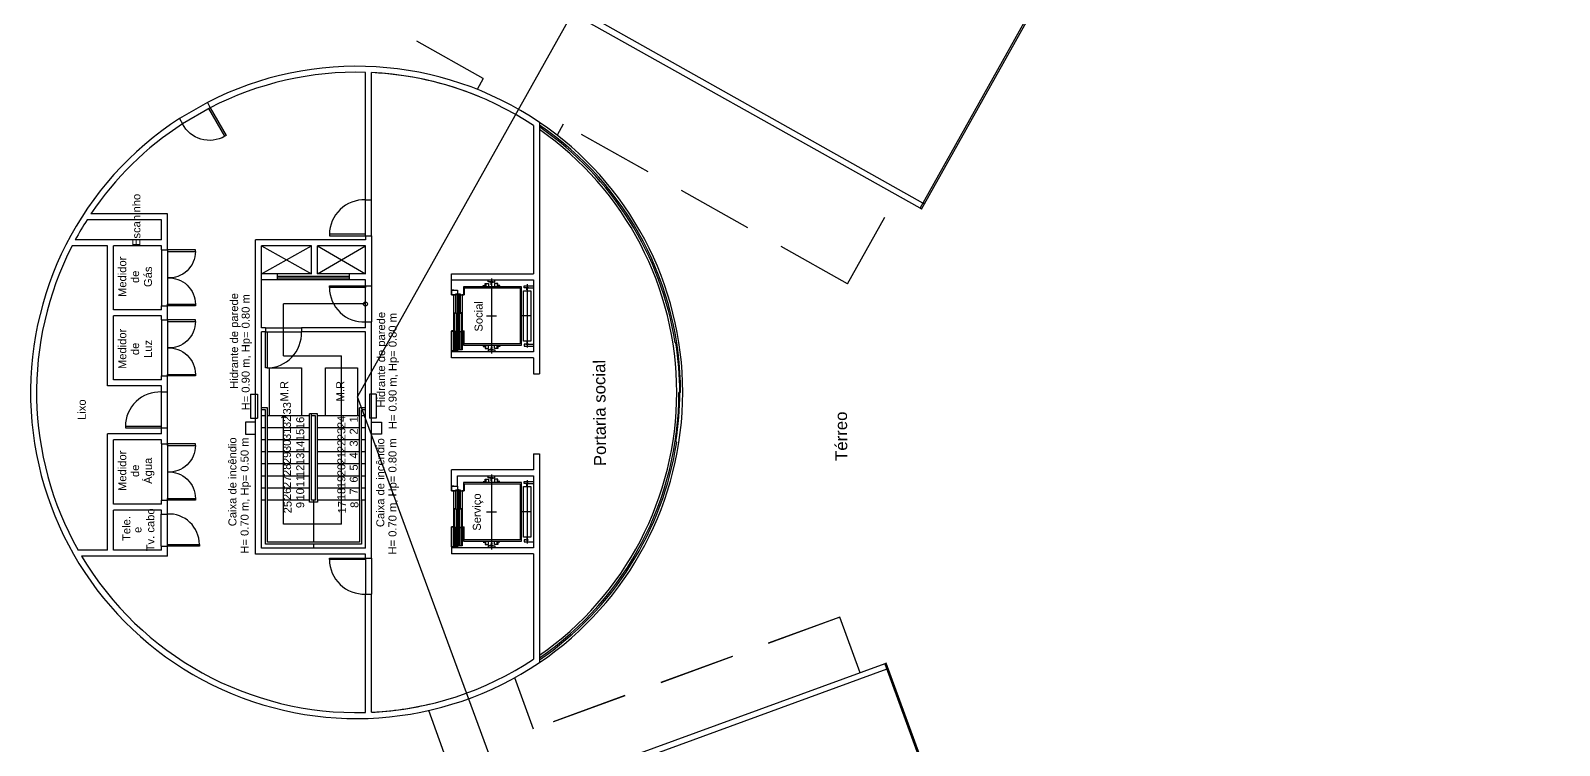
# Model space of a CAD drawing. Header units: millimetres. Extents: x -210 to 1173, y -437 to 320.
# Drawn here: x 1085.44 to 1123.65, y 91.74 to 109.6 of the extents above; entities that cross this region are included whole.
import ezdxf
from ezdxf.enums import TextEntityAlignment as Align

# ---------------------------------------------------------------- set-up
doc = ezdxf.new("R2010")
doc.units = ezdxf.units.MM
doc.header["$LTSCALE"] = 0.3
for name, pattern in [('DASHDOTX2', [50.8, 25.4, -12.7, 0, -12.7]), ('DASHED2', [9.525, 6.35, -3.175]), ('LTYPE_4', [112.5, 56.25, -56.25]), ('LTYPE_6', [168.75, 112.5, -28.125, 0, -28.125])]:
    doc.linetypes.add(name, pattern=pattern)
for name, color, linetype in [('CORTE', 6, 'Continuous'), ('COTAS', 1, 'Continuous'), ('ESQUADRIAS', 3, 'Continuous'), ('LAYER_0', 6, 'Continuous'), ('LINHA DE CORTE', 6, 'DASHDOTX2'), ('PISO', 1, 'Continuous'), ('PROJEÇÃO', 1, 'DASHED2'), ('TEXTOS', 2, 'Continuous'), ('VISTA', 2, 'Continuous')]:
    doc.layers.add(name, color=color, linetype=linetype)
doc.styles.add('2MM 1_100', font='ARIAL.TTF', dxfattribs={"height": 0.2})
doc.styles.add('3MM 1_100', font='ARIAL.TTF', dxfattribs={"height": 0.3})

msp = doc.modelspace()

# ---------------------------------------------------------------- linework, layer by layer
for p, q in [((1118.126, 144.169), (1093.606, 100.456)), ((1108.606, 59.739), (1093.606, 100.448))]:
    msp.add_line(p, q)
at = {"layer": 'CORTE'}
for p, q in [((1107.667, 105.158), (1091.692, 114.117)), ((1107.741, 105.289), (1099.119, 110.124)), ((1093.806, 105.368), (1093.806, 108.554)), ((1093.956, 105.368), (1093.956, 108.549)), ((1089.856, 107.803), (1089.925, 107.67)), ((1089.163, 107.402), (1089.232, 107.268)), ((1098.006, 107.226), (1098.006, 103.517)), ((1098.156, 107.306), (1098.156, 101.02)), ((1087.356, 105.811), (1087.356, 105.813)), ((1093.806, 105.368), (1093.956, 105.368)), ((1088.706, 104.868), (1086.848, 104.868)), ((1088.856, 105.018), (1086.946, 105.018)), ((1088.706, 104.368), (1088.706, 104.868)), ((1088.856, 104.118), (1088.856, 105.018)), ((1088.706, 104.368), (1086.553, 104.368)), ((1091.056, 96.518), (1091.056, 104.368)), ((1093.806, 104.368), (1091.056, 104.368)), ((1093.806, 104.468), (1093.806, 104.368)), ((1093.806, 104.468), (1093.956, 104.468)), ((1093.956, 104.468), (1093.956, 103.218)), ((1093.956, 104.368), (1093.956, 104.368)), ((1087.356, 104.218), (1086.474, 104.218)), ((1087.356, 100.718), (1087.356, 104.218)), ((1087.506, 102.618), (1087.506, 104.218)), ((1088.706, 104.218), (1087.506, 104.218)), ((1088.706, 104.118), (1088.706, 104.218)), ((1088.706, 104.118), (1088.856, 104.118)), ((1091.206, 103.368), (1091.206, 104.218)), ((1092.456, 104.218), (1091.206, 104.218)), ((1091.206, 104.218), (1092.456, 103.518)), ((1091.206, 103.518), (1092.456, 104.218)), ((1092.456, 103.518), (1092.456, 104.218)), ((1092.606, 103.518), (1092.606, 104.218)), ((1093.806, 104.218), (1092.606, 104.218)), ((1092.606, 103.518), (1093.806, 104.218)), ((1092.606, 104.218), (1093.806, 103.518)), ((1093.806, 103.518), (1093.806, 104.218)), ((1092.456, 103.518), (1091.206, 103.518)), ((1091.206, 102.168), (1091.206, 103.368)), ((1093.806, 103.368), (1091.206, 103.368)), ((1093.806, 103.518), (1092.606, 103.518)), ((1093.806, 103.218), (1093.806, 103.368)), ((1095.956, 103.518), (1098.006, 103.517)), ((1095.956, 103.113), (1095.956, 103.518)), ((1095.956, 103.368), (1098.006, 103.367)), ((1098.006, 103.367), (1098.006, 101.567)), ((1096.276, 103.168), (1096.276, 103.167)), ((1088.706, 102.618), (1087.506, 102.618)), ((1087.506, 100.868), (1087.506, 102.468)), ((1088.706, 102.468), (1087.506, 102.468)), ((1088.706, 102.618), (1088.706, 102.718)), ((1088.706, 102.718), (1088.856, 102.718)), ((1088.706, 102.368), (1088.706, 102.468)), ((1088.856, 102.368), (1088.856, 102.718)), ((1088.706, 102.368), (1088.856, 102.368)), ((1091.306, 102.168), (1091.206, 102.168)), ((1091.206, 96.668), (1091.206, 102.068)), ((1091.306, 102.068), (1091.206, 102.068)), ((1093.806, 102.168), (1092.206, 102.168)), ((1093.806, 102.068), (1092.206, 102.068)), ((1093.806, 102.168), (1093.806, 102.318)), ((1093.806, 96.668), (1093.806, 102.068)), ((1093.956, 96.418), (1093.956, 102.318)), ((1095.956, 101.418), (1095.956, 101.593)), ((1098.006, 101.567), (1095.956, 101.568)), ((1098.006, 101.417), (1095.956, 101.418)), ((1098.006, 101.567), (1096.106, 101.568)), ((1098.006, 101.417), (1098.006, 101.02)), ((1088.706, 100.868), (1088.706, 100.968)), ((1088.706, 100.968), (1088.856, 100.968)), ((1088.856, 100.568), (1088.856, 100.968)), ((1098.006, 101.02), (1098.156, 101.02)), ((1088.706, 100.718), (1087.356, 100.718)), ((1088.706, 100.868), (1087.506, 100.868)), ((1088.706, 100.568), (1088.706, 100.718)), ((1088.706, 100.568), (1088.856, 100.568)), ((1090.936, 100.517), (1090.936, 99.917)), ((1090.936, 100.517), (1091.106, 100.517)), ((1091.106, 100.517), (1091.106, 99.917)), ((1094.076, 100.517), (1093.906, 100.517)), ((1093.906, 100.517), (1093.906, 99.917)), ((1094.076, 100.517), (1094.076, 99.917)), ((1090.936, 99.917), (1091.106, 99.917)), ((1094.076, 99.917), (1093.906, 99.917)), ((1087.356, 96.618), (1087.356, 99.518)), ((1088.706, 99.518), (1087.356, 99.518)), ((1087.506, 97.768), (1087.506, 99.368)), ((1088.706, 99.368), (1087.506, 99.368)), ((1088.706, 99.518), (1088.706, 99.668)), ((1088.706, 99.668), (1088.856, 99.668)), ((1088.706, 99.268), (1088.706, 99.368)), ((1088.856, 99.228), (1088.856, 99.668)), ((1088.706, 99.268), (1088.856, 99.268)), ((1098.006, 99.02), (1098.156, 99.02)), ((1098.006, 99.02), (1098.006, 98.623)), ((1098.156, 99.02), (1098.156, 98.623)), ((1098.006, 98.623), (1095.956, 98.623)), ((1095.956, 98.218), (1095.956, 98.623)), ((1098.156, 98.623), (1098.156, 93.808)), ((1096.106, 98.473), (1098.006, 98.473)), ((1096.106, 98.218), (1096.106, 98.473)), ((1098.006, 98.473), (1098.006, 96.673)), ((1088.706, 97.768), (1088.706, 97.868)), ((1088.706, 97.868), (1088.856, 97.868)), ((1088.856, 97.518), (1088.856, 97.908)), ((1088.706, 97.768), (1087.506, 97.768)), ((1087.506, 96.618), (1087.506, 97.618)), ((1088.706, 97.618), (1087.506, 97.618)), ((1088.706, 97.518), (1088.706, 97.618)), ((1088.706, 97.518), (1088.856, 97.518)), ((1088.706, 96.618), (1088.706, 96.718)), ((1088.706, 96.718), (1088.856, 96.718)), ((1088.856, 96.468), (1088.856, 96.718)), ((1091.056, 96.818), (1091.056, 96.818)), ((1095.956, 96.698), (1095.956, 96.523)), ((1096.106, 96.673), (1096.106, 96.698)), ((1087.356, 96.618), (1086.624, 96.618)), ((1088.856, 96.468), (1086.711, 96.468)), ((1088.706, 96.618), (1087.506, 96.618)), ((1093.806, 96.518), (1091.056, 96.518)), ((1093.806, 96.668), (1091.206, 96.668)), ((1093.806, 96.418), (1093.806, 96.518)), ((1093.806, 96.418), (1093.956, 96.418)), ((1098.006, 96.673), (1095.956, 96.673)), ((1098.006, 96.523), (1095.956, 96.523)), ((1098.006, 96.673), (1096.106, 96.673)), ((1098.006, 96.523), (1098.006, 93.888)), ((1093.806, 92.56), (1093.806, 95.518)), ((1093.806, 95.518), (1093.956, 95.518)), ((1093.956, 92.566), (1093.956, 95.518)), ((1106.787, 93.778), (1088.973, 87.278)), ((1106.839, 93.637), (1097.471, 90.219))]:
    msp.add_line(p, q, dxfattribs=at)
for points in [[(1091.056, 99.817), (1090.806, 99.817), (1090.806, 99.517), (1091.056, 99.517)], [(1093.956, 99.817), (1094.206, 99.817), (1094.206, 99.517), (1093.956, 99.517)]]:
    msp.add_lwpolyline(points, close=True, dxfattribs=at)
for radius, start, end in [(8.15, 55.8983, 117.244), (8, 88.4307, 117.244), (8, 67.3907, 87.3556), (8, 56.4665, 87.3556), (8.15, 122.8772, 304.0947), (8, 122.9832, 146.1136), (8, 147.3981, 151.556), (8, 152.7709, 209.5018), (8, 210.7439, 271.5674), (8, 272.6425, 303.5266), (8, 272.6425, 283.7063)]:
    msp.add_arc((1093.587, 100.557), radius, start, end, dxfattribs=at)
at = {"layer": 'COTAS'}
for p, q in [((1093.806, 102.768), (1091.756, 102.768)), ((1091.756, 101.468), (1091.756, 102.768)), ((1091.756, 101.468), (1093.206, 101.468)), ((1093.206, 97.268), (1093.206, 101.468)), ((1091.756, 99.968), (1091.705, 99.918)), ((1091.756, 99.968), (1091.805, 99.918)), ((1091.756, 97.268), (1091.756, 99.968)), ((1093.206, 97.268), (1091.756, 97.268))]:
    msp.add_line(p, q, dxfattribs=at)
msp.add_circle((1093.806, 102.768), 0.05, dxfattribs=at)
at = {"layer": 'ESQUADRIAS'}
for p, q in [((1107.667, 105.158), (1123.613, 133.592)), ((1107.702, 105.139), (1123.648, 133.573)), ((1107.702, 105.139), (1107.667, 105.158)), ((1101.586, 101.798), (1101.547, 101.792)), ((1101.682, 100.557), (1101.642, 100.557)), ((1101.586, 99.315), (1101.547, 99.322)), ((1106.825, 93.792), (1106.787, 93.778)), ((1106.787, 93.778), (1117.963, 63.154)), ((1118, 63.167), (1106.825, 93.792))]:
    msp.add_line(p, q, dxfattribs=at)
at = {"layer": 'ESQUADRIAS', "extrusion": (-4.50826e-14, -2.75354e-14, -1), "elevation": 0}
msp.add_lwpolyline([(-1090.292, 106.958), (-1089.89, 107.65), (-1089.925, 107.67), (-1090.326, 106.978)], close=True, dxfattribs=at)
at = {"layer": 'ESQUADRIAS'}
for points in [[(1093.806, 104.468), (1093.806, 104.508), (1092.906, 104.508), (1092.906, 104.468)], [(1093.806, 103.218), (1093.806, 103.178), (1092.906, 103.178), (1092.906, 103.218)], [(1091.306, 102.068), (1091.346, 102.068), (1091.346, 101.168), (1091.306, 101.168)], [(1088.706, 99.668), (1088.706, 99.708), (1087.806, 99.708), (1087.806, 99.668)], [(1093.806, 96.418), (1093.806, 96.378), (1092.906, 96.378), (1092.906, 96.418)]]:
    msp.add_lwpolyline(points, close=True, dxfattribs=at)
at = {"layer": 'ESQUADRIAS', "extrusion": (-1.22461e-16, 2.18219e-21, -1)}
for points in [[(-1088.856, 104.118), (-1088.856, 104.078), (-1089.556, 104.078), (-1089.556, 104.118)], [(-1088.856, 102.718), (-1088.856, 102.758), (-1089.556, 102.758), (-1089.556, 102.718)], [(-1088.856, 102.368), (-1088.856, 102.328), (-1089.556, 102.328), (-1089.556, 102.368)], [(-1088.856, 100.968), (-1088.856, 101.008), (-1089.556, 101.008), (-1089.556, 100.968)], [(-1088.856, 99.268), (-1088.856, 99.228), (-1089.556, 99.228), (-1089.556, 99.268)], [(-1088.856, 97.868), (-1088.856, 97.908), (-1089.556, 97.908), (-1089.556, 97.868)]]:
    msp.add_lwpolyline(points, close=True, dxfattribs=at)
at = {"layer": 'ESQUADRIAS', "extrusion": (-2.37721e-09, -4.20167e-10, 1), "elevation": 0}
msp.add_lwpolyline([(1088.856, 96.718), (1088.856, 96.758), (1089.656, 96.758), (1089.656, 96.718)], close=True, dxfattribs=at)
at = {"layer": 'ESQUADRIAS'}
for radius, start, end in [(8.095, 359.9965, 55.6344), (8.055, 8.8175, 55.4396), (8.075, 351.1755, 8.8175), (8.055, 304.5534, 359.9965), (8.095, 304.3587, 351.1755)]:
    msp.add_arc((1093.587, 100.557), radius, start, end, dxfattribs=at)
at = {"layer": 'LAYER_0', "color": 11}
for p, q in [((1097.706, 103.197), (1096.256, 103.198)), ((1096.256, 103.198), (1096.256, 102.995)), ((1096.746, 103.222), (1096.746, 103.228)), ((1096.746, 103.228), (1096.8, 103.228)), ((1096.746, 103.222), (1096.806, 103.222)), ((1096.8, 103.228), (1096.8, 103.282)), ((1096.8, 103.282), (1096.881, 103.282)), ((1096.806, 103.222), (1096.806, 103.282)), ((1096.806, 103.222), (1096.806, 103.197)), ((1096.871, 103.317), (1096.871, 103.367)), ((1096.911, 103.317), (1096.871, 103.317)), ((1096.881, 103.282), (1096.881, 103.222)), ((1096.881, 103.222), (1096.881, 103.197)), ((1096.956, 103.317), (1096.911, 103.317)), ((1096.911, 103.317), (1096.911, 103.313)), ((1096.915, 103.309), (1096.911, 103.313)), ((1096.948, 103.308), (1096.915, 103.309)), ((1096.948, 103.308), (1096.952, 103.304)), ((1096.952, 103.288), (1096.948, 103.284)), ((1096.948, 103.242), (1096.948, 103.284)), ((1096.956, 103.242), (1096.948, 103.242)), ((1096.952, 103.288), (1096.952, 103.304)), ((1097.001, 103.317), (1096.956, 103.317)), ((1096.956, 103.242), (1096.964, 103.242)), ((1096.961, 103.304), (1096.964, 103.308)), ((1096.961, 103.288), (1096.961, 103.304)), ((1096.961, 103.288), (1096.964, 103.284)), ((1096.964, 103.308), (1096.998, 103.309)), ((1096.964, 103.242), (1096.964, 103.284)), ((1096.998, 103.309), (1097.001, 103.313)), ((1097.001, 103.317), (1097.041, 103.317)), ((1097.001, 103.317), (1097.001, 103.313)), ((1097.112, 103.282), (1097.031, 103.282)), ((1097.031, 103.282), (1097.031, 103.222)), ((1097.031, 103.222), (1097.031, 103.197)), ((1097.041, 103.317), (1097.041, 103.367)), ((1097.106, 103.222), (1097.106, 103.282)), ((1097.106, 103.222), (1097.106, 103.197)), ((1097.166, 103.222), (1097.106, 103.222)), ((1097.112, 103.228), (1097.112, 103.282)), ((1097.166, 103.228), (1097.112, 103.228)), ((1097.166, 103.222), (1097.166, 103.228)), ((1097.706, 101.737), (1097.706, 103.197)), ((1097.774, 103.171), (1097.774, 103.221)), ((1097.774, 103.221), (1098.006, 103.221)), ((1097.814, 103.171), (1097.774, 103.171)), ((1097.879, 103.171), (1098.006, 103.171)), ((1095.956, 102.993), (1095.956, 103.113)), ((1095.956, 103.113), (1096.016, 103.113)), ((1095.956, 102.993), (1096.061, 102.993)), ((1096.014, 103.111), (1095.958, 103.111)), ((1095.958, 103.111), (1095.958, 102.995)), ((1096.059, 102.995), (1095.958, 102.995)), ((1096.014, 103.098), (1096.014, 103.111)), ((1096.016, 103.098), (1096.014, 103.098)), ((1096.016, 103.113), (1096.016, 103.098)), ((1096.016, 103.113), (1096.106, 103.113)), ((1096.016, 101.593), (1096.016, 102.993)), ((1096.104, 103.01), (1096.059, 103.01)), ((1096.059, 103.01), (1096.059, 102.995)), ((1096.061, 102.993), (1096.061, 103.008)), ((1096.061, 103.008), (1096.106, 103.008)), ((1096.106, 103.005), (1096.066, 103.005)), ((1096.066, 103.005), (1096.066, 102.523)), ((1096.068, 102.525), (1096.068, 103.003)), ((1096.068, 103.003), (1096.104, 103.003)), ((1096.106, 103.023), (1096.104, 103.023)), ((1096.104, 103.023), (1096.104, 103.01)), ((1096.104, 103.003), (1096.104, 102.99)), ((1096.104, 102.99), (1096.106, 102.99)), ((1096.106, 103.113), (1096.106, 103.023)), ((1096.106, 103.023), (1096.106, 101.593)), ((1096.136, 103.023), (1096.136, 101.618)), ((1096.136, 103.023), (1096.138, 103.023)), ((1096.181, 103.008), (1096.136, 103.008)), ((1096.136, 103.005), (1096.176, 103.005)), ((1096.138, 102.99), (1096.136, 102.99)), ((1096.138, 103.023), (1096.138, 103.01)), ((1096.138, 103.01), (1096.183, 103.01)), ((1096.174, 103.003), (1096.138, 103.003)), ((1096.138, 103.003), (1096.138, 102.99)), ((1096.174, 102.525), (1096.174, 103.003)), ((1096.176, 103.005), (1096.176, 102.523)), ((1096.181, 102.993), (1096.181, 103.008)), ((1096.181, 102.993), (1096.226, 102.993)), ((1096.183, 103.01), (1096.183, 102.995)), ((1096.183, 102.995), (1096.226, 102.995)), ((1096.256, 102.995), (1096.226, 102.995)), ((1096.226, 102.993), (1096.276, 102.993)), ((1096.226, 102.993), (1096.226, 101.618)), ((1096.276, 103.168), (1096.276, 102.993)), ((1096.276, 103.168), (1097.676, 103.167)), ((1097.676, 103.167), (1097.676, 101.767)), ((1097.756, 103.097), (1097.936, 103.097)), ((1097.756, 101.837), (1097.756, 103.097)), ((1097.936, 103.097), (1097.936, 101.837)), ((1096.021, 102.543), (1096.061, 102.543)), ((1096.021, 102.543), (1096.021, 102.073)), ((1096.059, 102.541), (1096.023, 102.541)), ((1096.023, 102.075), (1096.023, 102.541)), ((1096.059, 102.528), (1096.059, 102.541)), ((1096.061, 102.528), (1096.059, 102.528)), ((1096.061, 102.543), (1096.061, 102.528)), ((1096.066, 102.523), (1096.106, 102.523)), ((1096.104, 102.525), (1096.068, 102.525)), ((1096.106, 102.538), (1096.104, 102.538)), ((1096.104, 102.538), (1096.104, 102.525)), ((1096.136, 102.538), (1096.138, 102.538)), ((1096.176, 102.523), (1096.136, 102.523)), ((1096.138, 102.538), (1096.138, 102.525)), ((1096.138, 102.525), (1096.174, 102.525)), ((1096.221, 102.543), (1096.181, 102.543)), ((1096.181, 102.543), (1096.181, 102.528)), ((1096.181, 102.528), (1096.183, 102.528)), ((1096.183, 102.528), (1096.183, 102.541)), ((1096.183, 102.541), (1096.219, 102.541)), ((1096.219, 102.075), (1096.219, 102.541)), ((1096.221, 102.543), (1096.221, 102.073)), ((1096.016, 102.093), (1095.956, 102.093)), ((1095.956, 102.093), (1095.956, 101.593)), ((1095.958, 101.595), (1095.958, 102.091)), ((1095.958, 102.091), (1096.014, 102.091)), ((1096.014, 102.091), (1096.014, 102.078)), ((1096.014, 102.078), (1096.016, 102.078)), ((1096.021, 102.073), (1096.061, 102.073)), ((1096.059, 102.075), (1096.023, 102.075)), ((1096.061, 102.088), (1096.059, 102.088)), ((1096.059, 102.088), (1096.059, 102.075)), ((1096.061, 102.073), (1096.061, 102.088)), ((1096.181, 102.073), (1096.181, 102.088)), ((1096.181, 102.088), (1096.183, 102.088)), ((1096.221, 102.073), (1096.181, 102.073)), ((1096.183, 102.088), (1096.183, 102.075)), ((1096.183, 102.075), (1096.219, 102.075)), ((1096.226, 102.093), (1096.276, 102.093)), ((1096.226, 102.078), (1096.228, 102.078)), ((1096.228, 102.078), (1096.228, 102.091)), ((1096.228, 102.091), (1096.256, 102.091)), ((1096.256, 102.091), (1096.256, 101.738)), ((1096.276, 101.768), (1096.276, 102.093)), ((1096.256, 101.738), (1097.706, 101.737)), ((1097.676, 101.767), (1096.276, 101.768)), ((1096.746, 101.712), (1096.806, 101.712)), ((1096.746, 101.712), (1096.746, 101.706)), ((1096.746, 101.706), (1096.8, 101.706)), ((1096.8, 101.706), (1096.8, 101.652)), ((1096.8, 101.652), (1096.881, 101.652)), ((1096.806, 101.712), (1096.806, 101.737)), ((1096.806, 101.712), (1096.806, 101.652)), ((1096.881, 101.712), (1096.881, 101.737)), ((1096.881, 101.652), (1096.881, 101.712)), ((1096.956, 101.692), (1096.948, 101.692)), ((1096.948, 101.692), (1096.948, 101.65)), ((1096.952, 101.647), (1096.948, 101.65)), ((1096.952, 101.647), (1096.952, 101.631)), ((1096.956, 101.692), (1096.964, 101.692)), ((1096.961, 101.647), (1096.964, 101.65)), ((1096.961, 101.647), (1096.961, 101.631)), ((1096.964, 101.692), (1096.964, 101.65)), ((1097.031, 101.712), (1097.031, 101.737)), ((1097.031, 101.652), (1097.031, 101.712)), ((1097.112, 101.652), (1097.031, 101.652)), ((1097.106, 101.712), (1097.106, 101.737)), ((1097.166, 101.712), (1097.106, 101.712)), ((1097.106, 101.712), (1097.106, 101.652)), ((1097.166, 101.706), (1097.112, 101.706)), ((1097.112, 101.706), (1097.112, 101.652)), ((1097.166, 101.712), (1097.166, 101.706)), ((1097.936, 101.837), (1097.756, 101.837)), ((1097.814, 101.763), (1097.774, 101.763)), ((1097.774, 101.763), (1097.774, 101.713)), ((1097.774, 101.713), (1098.006, 101.713)), ((1097.879, 101.763), (1098.006, 101.763)), ((1095.956, 101.593), (1096.016, 101.593)), ((1096.014, 101.595), (1095.958, 101.595)), ((1096.016, 101.608), (1096.014, 101.608)), ((1096.014, 101.608), (1096.014, 101.595)), ((1096.106, 101.593), (1096.016, 101.593)), ((1096.226, 101.618), (1096.136, 101.618)), ((1096.911, 101.617), (1096.871, 101.617)), ((1096.871, 101.617), (1096.871, 101.567)), ((1096.915, 101.626), (1096.911, 101.622)), ((1096.911, 101.617), (1096.911, 101.622)), ((1096.911, 101.617), (1096.956, 101.617)), ((1096.948, 101.627), (1096.915, 101.626)), ((1096.952, 101.631), (1096.948, 101.627)), ((1096.956, 101.617), (1097.001, 101.617)), ((1096.964, 101.627), (1096.961, 101.631)), ((1096.964, 101.627), (1096.998, 101.626)), ((1096.998, 101.626), (1097.001, 101.622)), ((1097.001, 101.617), (1097.001, 101.622)), ((1097.001, 101.617), (1097.041, 101.617)), ((1097.041, 101.617), (1097.041, 101.567)), ((1095.956, 98.098), (1095.956, 98.218)), ((1095.956, 98.218), (1096.016, 98.218)), ((1096.014, 98.216), (1095.958, 98.216)), ((1095.958, 98.216), (1095.958, 98.1)), ((1096.014, 98.203), (1096.014, 98.216)), ((1096.016, 98.203), (1096.014, 98.203)), ((1096.016, 98.218), (1096.016, 98.203)), ((1096.016, 98.218), (1096.106, 98.218)), ((1096.106, 98.218), (1096.106, 98.128)), ((1097.706, 98.303), (1096.256, 98.303)), ((1096.256, 98.303), (1096.256, 98.1)), ((1096.276, 98.273), (1096.276, 98.098)), ((1096.276, 98.273), (1097.676, 98.273)), ((1096.746, 98.328), (1096.746, 98.334)), ((1096.746, 98.334), (1096.8, 98.334)), ((1096.746, 98.328), (1096.806, 98.328)), ((1096.8, 98.334), (1096.8, 98.388)), ((1096.8, 98.388), (1096.881, 98.388)), ((1096.806, 98.328), (1096.806, 98.388)), ((1096.806, 98.328), (1096.806, 98.303)), ((1096.871, 98.423), (1096.871, 98.473)), ((1096.911, 98.423), (1096.871, 98.423)), ((1096.881, 98.388), (1096.881, 98.328)), ((1096.881, 98.328), (1096.881, 98.303)), ((1096.956, 98.423), (1096.911, 98.423)), ((1096.911, 98.423), (1096.911, 98.418)), ((1096.914, 98.415), (1096.911, 98.418)), ((1096.948, 98.413), (1096.914, 98.415)), ((1096.948, 98.413), (1096.951, 98.409)), ((1096.951, 98.393), (1096.948, 98.39)), ((1096.948, 98.348), (1096.948, 98.39)), ((1096.956, 98.348), (1096.948, 98.348)), ((1096.951, 98.393), (1096.951, 98.409)), ((1097.001, 98.423), (1096.956, 98.423)), ((1096.956, 98.348), (1096.964, 98.348)), ((1096.96, 98.409), (1096.964, 98.413)), ((1096.96, 98.393), (1096.96, 98.409)), ((1096.96, 98.393), (1096.964, 98.39)), ((1096.964, 98.413), (1096.997, 98.415)), ((1096.964, 98.348), (1096.964, 98.39)), ((1096.997, 98.415), (1097.001, 98.418)), ((1097.001, 98.423), (1097.041, 98.423)), ((1097.001, 98.423), (1097.001, 98.418)), ((1097.112, 98.388), (1097.031, 98.388)), ((1097.031, 98.388), (1097.031, 98.328)), ((1097.031, 98.328), (1097.031, 98.303)), ((1097.041, 98.423), (1097.041, 98.473)), ((1097.106, 98.328), (1097.106, 98.388)), ((1097.106, 98.328), (1097.106, 98.303)), ((1097.166, 98.328), (1097.106, 98.328)), ((1097.112, 98.334), (1097.112, 98.388)), ((1097.166, 98.334), (1097.112, 98.334)), ((1097.166, 98.328), (1097.166, 98.334)), ((1097.676, 98.273), (1097.676, 96.873)), ((1097.706, 96.843), (1097.706, 98.303)), ((1097.756, 98.203), (1097.936, 98.203)), ((1097.756, 96.943), (1097.756, 98.203)), ((1097.773, 98.277), (1097.773, 98.327)), ((1097.773, 98.327), (1098.006, 98.327)), ((1097.813, 98.277), (1097.773, 98.277)), ((1097.878, 98.277), (1098.006, 98.277)), ((1097.936, 98.203), (1097.936, 96.943)), ((1095.956, 98.098), (1096.061, 98.098)), ((1096.059, 98.1), (1095.958, 98.1)), ((1096.016, 96.698), (1096.016, 98.098)), ((1096.104, 98.115), (1096.059, 98.115)), ((1096.059, 98.115), (1096.059, 98.1)), ((1096.061, 98.098), (1096.061, 98.113)), ((1096.061, 98.113), (1096.106, 98.113)), ((1096.106, 98.11), (1096.066, 98.11)), ((1096.066, 98.11), (1096.066, 97.628)), ((1096.068, 97.63), (1096.068, 98.108)), ((1096.068, 98.108), (1096.104, 98.108)), ((1096.106, 98.128), (1096.104, 98.128)), ((1096.104, 98.128), (1096.104, 98.115)), ((1096.104, 98.108), (1096.104, 98.095)), ((1096.104, 98.095), (1096.106, 98.095)), ((1096.106, 98.128), (1096.106, 96.698)), ((1096.136, 98.128), (1096.136, 96.723)), ((1096.136, 98.128), (1096.138, 98.128)), ((1096.181, 98.113), (1096.136, 98.113)), ((1096.136, 98.11), (1096.176, 98.11)), ((1096.138, 98.095), (1096.136, 98.095)), ((1096.138, 98.128), (1096.138, 98.115)), ((1096.138, 98.115), (1096.183, 98.115)), ((1096.174, 98.108), (1096.138, 98.108)), ((1096.138, 98.108), (1096.138, 98.095)), ((1096.174, 97.63), (1096.174, 98.108)), ((1096.176, 98.11), (1096.176, 97.628)), ((1096.181, 98.098), (1096.181, 98.113)), ((1096.181, 98.098), (1096.226, 98.098)), ((1096.183, 98.115), (1096.183, 98.1)), ((1096.183, 98.1), (1096.226, 98.1)), ((1096.256, 98.1), (1096.226, 98.1)), ((1096.226, 98.098), (1096.276, 98.098)), ((1096.226, 98.098), (1096.226, 96.723)), ((1096.021, 97.648), (1096.061, 97.648)), ((1096.021, 97.648), (1096.021, 97.178)), ((1096.059, 97.646), (1096.023, 97.646)), ((1096.023, 97.18), (1096.023, 97.646)), ((1096.059, 97.633), (1096.059, 97.646)), ((1096.061, 97.633), (1096.059, 97.633)), ((1096.061, 97.648), (1096.061, 97.633)), ((1096.066, 97.628), (1096.106, 97.628)), ((1096.104, 97.63), (1096.068, 97.63)), ((1096.106, 97.643), (1096.104, 97.643)), ((1096.104, 97.643), (1096.104, 97.63)), ((1096.136, 97.643), (1096.138, 97.643)), ((1096.176, 97.628), (1096.136, 97.628)), ((1096.138, 97.643), (1096.138, 97.63)), ((1096.138, 97.63), (1096.174, 97.63)), ((1096.221, 97.648), (1096.181, 97.648)), ((1096.181, 97.648), (1096.181, 97.633)), ((1096.181, 97.633), (1096.183, 97.633)), ((1096.183, 97.633), (1096.183, 97.646)), ((1096.183, 97.646), (1096.219, 97.646)), ((1096.219, 97.18), (1096.219, 97.646)), ((1096.221, 97.648), (1096.221, 97.178)), ((1096.016, 97.198), (1095.956, 97.198)), ((1095.956, 97.198), (1095.956, 96.698)), ((1095.958, 96.7), (1095.958, 97.196)), ((1095.958, 97.196), (1096.014, 97.196)), ((1096.014, 97.196), (1096.014, 97.183)), ((1096.014, 97.183), (1096.016, 97.183)), ((1096.021, 97.178), (1096.061, 97.178)), ((1096.059, 97.18), (1096.023, 97.18)), ((1096.061, 97.193), (1096.059, 97.193)), ((1096.059, 97.193), (1096.059, 97.18)), ((1096.061, 97.178), (1096.061, 97.193)), ((1096.181, 97.178), (1096.181, 97.193)), ((1096.181, 97.193), (1096.183, 97.193)), ((1096.221, 97.178), (1096.181, 97.178)), ((1096.183, 97.193), (1096.183, 97.18)), ((1096.183, 97.18), (1096.219, 97.18)), ((1096.226, 97.198), (1096.276, 97.198)), ((1096.226, 97.183), (1096.228, 97.183)), ((1096.228, 97.183), (1096.228, 97.196)), ((1096.228, 97.196), (1096.256, 97.196)), ((1096.256, 97.196), (1096.256, 96.843)), ((1096.276, 96.873), (1096.276, 97.198)), ((1095.956, 96.698), (1096.016, 96.698)), ((1096.014, 96.7), (1095.958, 96.7)), ((1096.016, 96.713), (1096.014, 96.713)), ((1096.014, 96.713), (1096.014, 96.7)), ((1096.106, 96.698), (1096.016, 96.698)), ((1096.226, 96.723), (1096.136, 96.723)), ((1096.256, 96.843), (1097.706, 96.843)), ((1097.676, 96.873), (1096.276, 96.873)), ((1096.746, 96.818), (1096.806, 96.818)), ((1096.746, 96.818), (1096.746, 96.812)), ((1096.746, 96.812), (1096.8, 96.812)), ((1096.8, 96.812), (1096.8, 96.758)), ((1096.8, 96.758), (1096.881, 96.758)), ((1096.806, 96.818), (1096.806, 96.843)), ((1096.806, 96.818), (1096.806, 96.758)), ((1096.911, 96.723), (1096.871, 96.723)), ((1096.871, 96.723), (1096.871, 96.673)), ((1096.881, 96.818), (1096.881, 96.843)), ((1096.881, 96.758), (1096.881, 96.818)), ((1096.914, 96.731), (1096.911, 96.727)), ((1096.911, 96.723), (1096.911, 96.727)), ((1096.911, 96.723), (1096.956, 96.723)), ((1096.948, 96.733), (1096.914, 96.731)), ((1096.956, 96.798), (1096.948, 96.798)), ((1096.948, 96.798), (1096.948, 96.756)), ((1096.951, 96.752), (1096.948, 96.756)), ((1096.951, 96.736), (1096.948, 96.733)), ((1096.951, 96.752), (1096.951, 96.736)), ((1096.956, 96.798), (1096.964, 96.798)), ((1096.956, 96.723), (1097.001, 96.723)), ((1096.96, 96.752), (1096.964, 96.756)), ((1096.96, 96.752), (1096.96, 96.736)), ((1096.964, 96.733), (1096.96, 96.736)), ((1096.964, 96.798), (1096.964, 96.756)), ((1096.964, 96.733), (1096.997, 96.731)), ((1096.997, 96.731), (1097.001, 96.727)), ((1097.001, 96.723), (1097.001, 96.727)), ((1097.001, 96.723), (1097.041, 96.723)), ((1097.031, 96.818), (1097.031, 96.843)), ((1097.031, 96.758), (1097.031, 96.818)), ((1097.112, 96.758), (1097.031, 96.758)), ((1097.041, 96.723), (1097.041, 96.673)), ((1097.106, 96.818), (1097.106, 96.843)), ((1097.166, 96.818), (1097.106, 96.818)), ((1097.106, 96.818), (1097.106, 96.758)), ((1097.166, 96.812), (1097.112, 96.812)), ((1097.112, 96.812), (1097.112, 96.758)), ((1097.166, 96.818), (1097.166, 96.812)), ((1097.936, 96.943), (1097.756, 96.943)), ((1097.813, 96.869), (1097.773, 96.869)), ((1097.773, 96.869), (1097.773, 96.819)), ((1097.773, 96.819), (1098.006, 96.819))]:
    msp.add_line(p, q, dxfattribs=at)
at = {"layer": 'LAYER_0', "color": 1, "linetype": 'LTYPE_4'}
for p, q in [((1096.815, 103.282), (1096.815, 103.222)), ((1096.815, 103.222), (1096.815, 103.197)), ((1097.098, 103.282), (1097.098, 103.222)), ((1097.098, 103.222), (1097.098, 103.197)), ((1096.815, 101.712), (1096.815, 101.737)), ((1096.815, 101.652), (1096.815, 101.712)), ((1097.098, 101.712), (1097.098, 101.737)), ((1097.098, 101.652), (1097.098, 101.712)), ((1096.814, 98.388), (1096.814, 98.328)), ((1096.814, 98.328), (1096.814, 98.303)), ((1097.097, 98.388), (1097.097, 98.328)), ((1097.097, 98.328), (1097.097, 98.303)), ((1096.814, 96.818), (1096.814, 96.843)), ((1096.814, 96.758), (1096.814, 96.818)), ((1097.097, 96.818), (1097.097, 96.843)), ((1097.097, 96.758), (1097.097, 96.818))]:
    msp.add_line(p, q, dxfattribs=at)
at = {"layer": 'LAYER_0', "color": 15, "linetype": 'LTYPE_6'}
for p, q in [((1096.956, 103.402), (1096.956, 101.527)), ((1097.846, 103.26), (1097.846, 101.678)), ((1096.828, 102.467), (1097.081, 102.467)), ((1097.957, 102.467), (1097.727, 102.467)), ((1096.956, 98.508), (1096.956, 96.633)), ((1097.846, 98.366), (1097.846, 96.784)), ((1096.828, 97.573), (1097.08, 97.573)), ((1097.956, 97.573), (1097.727, 97.573))]:
    msp.add_line(p, q, dxfattribs=at)
at = {"layer": 'LAYER_0', "color": 1}
for p, q in [((1097.879, 103.171), (1097.814, 103.171)), ((1097.818, 103.167), (1097.814, 103.171)), ((1097.875, 103.167), (1097.879, 103.171)), ((1097.844, 103.167), (1097.818, 103.167)), ((1097.842, 103.152), (1097.844, 103.154)), ((1097.842, 103.117), (1097.842, 103.152)), ((1097.85, 103.117), (1097.842, 103.117)), ((1097.844, 103.154), (1097.844, 103.167)), ((1097.848, 103.154), (1097.848, 103.167)), ((1097.875, 103.167), (1097.848, 103.167)), ((1097.848, 103.154), (1097.85, 103.152)), ((1097.85, 103.117), (1097.85, 103.152)), ((1096.081, 101.593), (1096.081, 102.523)), ((1096.091, 102.523), (1096.091, 101.593)), ((1096.151, 101.618), (1096.151, 102.523)), ((1096.161, 102.523), (1096.161, 101.618)), ((1096.036, 101.593), (1096.036, 102.073)), ((1096.046, 102.073), (1096.046, 101.593)), ((1096.196, 102.073), (1096.196, 101.618)), ((1096.206, 101.618), (1096.206, 102.073)), ((1097.818, 101.767), (1097.814, 101.763)), ((1097.814, 101.763), (1097.879, 101.763)), ((1097.818, 101.767), (1097.844, 101.767)), ((1097.842, 101.817), (1097.85, 101.817)), ((1097.842, 101.817), (1097.842, 101.782)), ((1097.844, 101.78), (1097.842, 101.782)), ((1097.844, 101.78), (1097.844, 101.767)), ((1097.85, 101.782), (1097.848, 101.78)), ((1097.848, 101.78), (1097.848, 101.767)), ((1097.848, 101.767), (1097.875, 101.767)), ((1097.85, 101.817), (1097.85, 101.782)), ((1097.875, 101.767), (1097.879, 101.763)), ((1097.878, 98.277), (1097.813, 98.277)), ((1097.817, 98.273), (1097.813, 98.277)), ((1097.844, 98.273), (1097.817, 98.273)), ((1097.842, 98.258), (1097.844, 98.26)), ((1097.842, 98.223), (1097.842, 98.258)), ((1097.85, 98.223), (1097.842, 98.223)), ((1097.844, 98.26), (1097.844, 98.273)), ((1097.848, 98.26), (1097.848, 98.273)), ((1097.874, 98.273), (1097.848, 98.273)), ((1097.848, 98.26), (1097.85, 98.258)), ((1097.85, 98.223), (1097.85, 98.258)), ((1097.874, 98.273), (1097.878, 98.277)), ((1096.081, 96.698), (1096.081, 97.628)), ((1096.091, 97.628), (1096.091, 96.698)), ((1096.151, 96.723), (1096.151, 97.628)), ((1096.161, 97.628), (1096.161, 96.723)), ((1096.036, 96.698), (1096.036, 97.178)), ((1096.046, 97.178), (1096.046, 96.698)), ((1096.196, 97.178), (1096.196, 96.723)), ((1096.206, 96.723), (1096.206, 97.178)), ((1097.817, 96.873), (1097.813, 96.869)), ((1097.813, 96.869), (1097.878, 96.869)), ((1097.817, 96.873), (1097.844, 96.873)), ((1097.842, 96.923), (1097.85, 96.923)), ((1097.842, 96.923), (1097.842, 96.888)), ((1097.844, 96.886), (1097.842, 96.888)), ((1097.844, 96.886), (1097.844, 96.873)), ((1097.85, 96.888), (1097.848, 96.886)), ((1097.848, 96.886), (1097.848, 96.873)), ((1097.848, 96.873), (1097.874, 96.873)), ((1097.85, 96.923), (1097.85, 96.888)), ((1097.874, 96.873), (1097.878, 96.869))]:
    msp.add_line(p, q, dxfattribs=at)
at = {"layer": 'LAYER_0', "color": 7}
for p, q in [((1095.956, 103.113), (1096.106, 103.113)), ((1096.106, 101.593), (1095.956, 101.593)), ((1095.956, 98.218), (1096.106, 98.218)), ((1096.106, 96.698), (1095.956, 96.698))]:
    msp.add_line(p, q, dxfattribs=at)
at = {"layer": 'LAYER_0'}
for p, q in [((1096.551, 103.167), (1096.551, 103.167)), ((1096.276, 102.008), (1096.276, 102.008)), ((1096.551, 101.767), (1096.551, 101.767)), ((1097.676, 102.008), (1097.676, 102.008)), ((1096.551, 98.273), (1096.551, 98.273)), ((1096.276, 97.114), (1096.276, 97.114)), ((1097.676, 97.113), (1097.676, 97.113)), ((1096.551, 96.873), (1096.551, 96.873))]:
    msp.add_line(p, q, dxfattribs=at)
at = {"layer": 'LINHA DE CORTE'}
for p, q in [((1093.806, 103.218), (1093.956, 103.218)), ((1091.306, 102.168), (1091.306, 102.068)), ((1092.206, 102.168), (1092.206, 102.068)), ((1093.806, 102.318), (1093.956, 102.318))]:
    msp.add_line(p, q, dxfattribs=at)
at = {"layer": 'PISO'}
for p, q in [((1089.856, 107.803), (1089.163, 107.402)), ((1089.925, 107.67), (1089.232, 107.268)), ((1093.806, 104.468), (1093.806, 105.368)), ((1093.956, 104.468), (1093.956, 105.368)), ((1088.706, 104.118), (1088.706, 102.718)), ((1088.856, 104.118), (1088.856, 102.718)), ((1093.806, 102.318), (1093.806, 103.218)), ((1093.956, 103.218), (1093.956, 102.318)), ((1088.706, 102.368), (1088.706, 100.968)), ((1088.856, 102.368), (1088.856, 100.968)), ((1091.306, 102.168), (1092.206, 102.168)), ((1091.306, 102.068), (1092.206, 102.068)), ((1088.706, 99.668), (1088.706, 100.568)), ((1088.856, 99.668), (1088.856, 100.568)), ((1091.306, 99.968), (1091.206, 99.968)), ((1092.406, 99.968), (1091.356, 99.968)), ((1091.306, 99.368), (1091.206, 99.368)), ((1092.406, 99.368), (1091.356, 99.368)), ((1088.706, 99.268), (1088.706, 97.868)), ((1088.856, 99.268), (1088.856, 97.868)), ((1091.306, 99.068), (1091.206, 99.068)), ((1092.406, 99.068), (1091.356, 99.068)), ((1091.306, 98.768), (1091.206, 98.768)), ((1092.406, 98.768), (1091.356, 98.768)), ((1091.306, 98.468), (1091.206, 98.468)), ((1092.406, 98.468), (1091.356, 98.468)), ((1091.306, 98.168), (1091.206, 98.168)), ((1091.306, 97.868), (1091.206, 97.868)), ((1092.406, 98.168), (1091.356, 98.168)), ((1092.406, 97.868), (1091.356, 97.868)), ((1092.506, 97.868), (1092.506, 96.818)), ((1093.656, 97.868), (1092.606, 97.868)), ((1093.806, 97.868), (1093.706, 97.868)), ((1092.506, 96.768), (1092.506, 96.668)), ((1093.806, 96.418), (1093.806, 95.518)), ((1093.956, 96.418), (1093.956, 95.518))]:
    msp.add_line(p, q, dxfattribs=at)
at = {"layer": 'PISO', "extrusion": (2.37568e-09, 4.19464e-10, -1)}
for p, q in [((1088.704, 96.718), (1088.704, 97.518)), ((1088.856, 96.718), (1088.856, 97.518))]:
    msp.add_line(p, q, dxfattribs=at)
at = {"layer": 'PISO'}
for points in [[(1091.406, 99.968), (1091.406, 101.168), (1092.206, 101.168), (1092.206, 99.968)], [(1092.806, 99.968), (1092.806, 101.168), (1093.606, 101.168), (1093.606, 99.968)]]:
    msp.add_lwpolyline(points, close=True, dxfattribs=at)
at = {"layer": 'PISO', "extrusion": (-4.50826e-14, -2.75354e-14, -1)}
msp.add_arc((-1089.91, 107.616), 0.761, 239.8864, 332.824, dxfattribs=at)
at = {"layer": 'PISO'}
for centre, radius, start, end in [((1093.587, 100.557), 8.15, 304.0947, 55.8983), ((1093.587, 100.557), 8, 304.8252, 55.1679), ((1093.77, 104.504), 0.864, 87.6128, 179.7813), ((1093.77, 103.181), 0.864, 180.2167, 272.3852), ((1091.343, 102.032), 0.864, 270.2167, 2.3852), ((1088.67, 99.704), 0.864, 87.6128, 179.7813), ((1093.77, 96.381), 0.864, 180.2167, 272.3852)]:
    msp.add_arc(centre, radius, start, end, dxfattribs=at)
at = {"layer": 'PISO', "extrusion": (-1.22461e-16, 2.18219e-21, -1)}
for centre, start, end in [((-1088.895, 104.078), 180.001, 273.3704), ((-1088.895, 102.758), 86.6317, 180.001), ((-1088.895, 102.328), 180.001, 273.3704), ((-1088.895, 101.008), 86.6317, 180.001), ((-1088.895, 99.228), 180.001, 273.3704), ((-1088.895, 97.908), 86.6317, 180.001)]:
    msp.add_arc(centre, 0.661, start, end, dxfattribs=at)
at = {"layer": 'PISO', "extrusion": (-2.37568e-09, -4.19464e-10, 1)}
msp.add_arc((1088.895, 96.758, 0), 0.761, 359.999, 92.9366, dxfattribs=at)
at = {"layer": 'PROJEÇÃO'}
for p, q in [((1096.751, 108.401), (1089.643, 112.387)), ((1096.751, 108.401), (1096.6, 108.13)), ((1098.747, 107.261), (1098.595, 106.987)), ((1105.855, 103.273), (1098.747, 107.261)), ((1105.855, 103.273), (1107.168, 105.61)), ((1091.606, 103.368), (1091.606, 103.518)), ((1091.606, 103.463), (1093.406, 103.463)), ((1091.606, 103.423), (1093.406, 103.423)), ((1093.406, 103.368), (1093.406, 103.518)), ((1091.306, 99.668), (1091.206, 99.668)), ((1092.406, 99.668), (1091.356, 99.668)), ((1105.66, 94.941), (1098.004, 92.147)), ((1105.66, 94.941), (1098.007, 92.139)), ((1106.167, 93.552), (1105.66, 94.941)), ((1098.007, 92.139), (1097.536, 93.428)), ((1095.853, 91.332), (1095.387, 92.609))]:
    msp.add_line(p, q, dxfattribs=at)
at = {"layer": 'VISTA'}
for p, q in [((1107.741, 105.289), (1107.786, 105.289)), ((1091.356, 100.168), (1091.206, 100.168)), ((1091.306, 100.118), (1091.206, 100.118)), ((1091.306, 96.768), (1091.306, 100.118)), ((1091.356, 96.818), (1091.356, 100.168)), ((1093.656, 97.868), (1093.656, 100.168)), ((1093.806, 100.168), (1093.656, 100.168)), ((1093.706, 97.868), (1093.706, 100.118)), ((1093.806, 100.118), (1093.706, 100.118)), ((1092.406, 97.818), (1092.406, 100.018)), ((1092.456, 100.018), (1092.406, 100.018)), ((1092.456, 97.868), (1092.456, 100.018)), ((1092.606, 100.018), (1092.456, 100.018)), ((1092.556, 99.968), (1092.456, 99.968)), ((1092.556, 97.868), (1092.556, 99.968)), ((1092.606, 97.868), (1092.606, 100.018)), ((1093.656, 99.968), (1092.606, 99.968)), ((1093.806, 99.968), (1093.706, 99.968)), ((1093.665, 99.668), (1092.606, 99.668)), ((1093.656, 99.368), (1092.606, 99.368)), ((1093.806, 99.668), (1093.706, 99.668)), ((1093.806, 99.368), (1093.706, 99.368)), ((1093.656, 99.068), (1092.606, 99.068)), ((1093.806, 99.068), (1093.706, 99.068)), ((1093.656, 98.768), (1092.606, 98.768)), ((1093.806, 98.768), (1093.706, 98.768)), ((1093.656, 98.468), (1092.606, 98.468)), ((1093.806, 98.468), (1093.706, 98.468)), ((1092.556, 97.868), (1092.456, 97.868)), ((1093.656, 98.168), (1092.606, 98.168)), ((1092.606, 97.868), (1092.606, 97.818)), ((1093.656, 97.868), (1093.656, 96.818)), ((1093.806, 98.168), (1093.706, 98.168)), ((1093.706, 97.868), (1093.706, 96.768)), ((1092.606, 97.818), (1092.406, 97.818)), ((1093.706, 96.768), (1091.306, 96.768)), ((1093.656, 96.818), (1091.356, 96.818)), ((1106.839, 93.637), (1106.881, 93.637))]:
    msp.add_line(p, q, dxfattribs=at)

# ---------------------------------------------------------------- texts
at = {"layer": 'TEXTOS'}
for s, height, rotation, style, p in [('Escaninho', 0.2, 90, '2MM 1_100', (1088.081, 104.867)), ('Medidor', 0.2, 90, '2MM 1_100', (1087.728, 103.446)), ('de', 0.2, 90, '2MM 1_100', (1088.049, 103.446)), ('Gás', 0.2, 90, '2MM 1_100', (1088.371, 103.446)), ('Hidrante de parede', 0.2, 90, '2MM 1_100', (1090.524, 101.843)), ('H= 0.90 m, Hp= 0.80 m', 0.2, 90, '2MM 1_100', (1090.812, 101.559)), ('Social', 0.2, 90, '2MM 1_100', (1096.634, 102.458)), ('Hidrante de parede', 0.2, 90, '2MM 1_100', (1094.198, 101.373)), ('H= 0.90 m, Hp= 0.80 m', 0.2, 90, '2MM 1_100', (1094.485, 101.089)), ('Medidor', 0.2, 90, '2MM 1_100', (1087.728, 101.645)), ('de', 0.2, 90, '2MM 1_100', (1088.049, 101.645)), ('Luz', 0.2, 90, '2MM 1_100', (1088.371, 101.645)), ('Portaria social', 0.3, 90.4898, '3MM 1_100', (1099.66, 100.042)), ('M.R', 0.2, 90, '2MM 1_100', (1091.776, 100.586)), ('M.R', 0.2, 90, '2MM 1_100', (1093.176, 100.586)), ('Lixo', 0.2, 90, '2MM 1_100', (1086.717, 100.126)), ('33', 0.2, 90, '2MM 1_100', (1091.847, 100.16)), ('32', 0.2, 90, '2MM 1_100', (1091.844, 99.822)), ('16', 0.2, 90, '2MM 1_100', (1092.176, 99.795)), ('24', 0.2, 90, '2MM 1_100', (1093.205, 99.818)), ('1', 0.2, 90, '2MM 1_100', (1093.514, 99.881)), ('Térreo', 0.3, 90.4898, '3MM 1_100', (1105.696, 99.461)), ('Caixa de incêndio', 0.2, 90, '2MM 1_100', (1090.482, 98.323)), ('H= 0.70 m, Hp= 0.50 m', 0.2, 90, '2MM 1_100', (1090.786, 97.979)), ('30', 0.2, 90, '2MM 1_100', (1091.844, 99.222)), ('31', 0.2, 90, '2MM 1_100', (1091.844, 99.522)), ('15', 0.2, 90, '2MM 1_100', (1092.176, 99.495)), ('23', 0.2, 90, '2MM 1_100', (1093.205, 99.518)), ('22', 0.2, 90, '2MM 1_100', (1093.205, 99.218)), ('2', 0.2, 90, '2MM 1_100', (1093.514, 99.581)), ('Caixa de incêndio', 0.2, 90, '2MM 1_100', (1094.178, 98.301)), ('H= 0.70 m, Hp= 0.80 m', 0.2, 90, '2MM 1_100', (1094.482, 97.957)), ('Medidor', 0.2, 90, '2MM 1_100', (1087.728, 98.598)), ('29', 0.2, 90, '2MM 1_100', (1091.844, 98.922)), ('13', 0.2, 90, '2MM 1_100', (1092.176, 98.895)), ('14', 0.2, 90, '2MM 1_100', (1092.176, 99.195)), ('21', 0.2, 90, '2MM 1_100', (1093.205, 98.918)), ('3', 0.2, 90, '2MM 1_100', (1093.514, 99.281)), ('4', 0.2, 90, '2MM 1_100', (1093.514, 98.981)), ('de', 0.2, 90, '2MM 1_100', (1088.049, 98.598)), ('Água', 0.2, 90, '2MM 1_100', (1088.371, 98.598)), ('28', 0.2, 90, '2MM 1_100', (1091.844, 98.622)), ('12', 0.2, 90, '2MM 1_100', (1092.176, 98.595)), ('20', 0.2, 90, '2MM 1_100', (1093.205, 98.618)), ('5', 0.2, 90, '2MM 1_100', (1093.514, 98.681)), ('27', 0.2, 90, '2MM 1_100', (1091.844, 98.322)), ('11', 0.2, 90, '2MM 1_100', (1092.176, 98.343)), ('19', 0.2, 90, '2MM 1_100', (1093.205, 98.318)), ('6', 0.2, 90, '2MM 1_100', (1093.514, 98.381)), ('26', 0.2, 90, '2MM 1_100', (1091.844, 98.022)), ('25', 0.2, 90, '2MM 1_100', (1091.862, 97.69)), ('10', 0.2, 90, '2MM 1_100', (1092.176, 98.01)), ('18', 0.2, 90, '2MM 1_100', (1093.205, 98.018)), ('17', 0.2, 90, '2MM 1_100', (1093.223, 97.686)), ('7', 0.2, 90, '2MM 1_100', (1093.514, 98.081)), ('Serviço', 0.2, 90, '2MM 1_100', (1096.59, 97.567)), ('Tele.', 0.2, 90, '2MM 1_100', (1087.83, 97.156)), ('Tv. cabo', 0.2, 90, '2MM 1_100', (1088.43, 97.122)), ('9', 0.2, 90, '2MM 1_100', (1092.176, 97.743)), ('8', 0.2, 90, '2MM 1_100', (1093.532, 97.749)), ('e', 0.2, 90, '2MM 1_100', (1088.109, 97.122))]:
    msp.add_text(s, height=height, rotation=rotation, dxfattribs=dict(at, style=style)).set_placement(p, align=Align.MIDDLE_CENTER)

doc.saveas('drawing.dxf')
